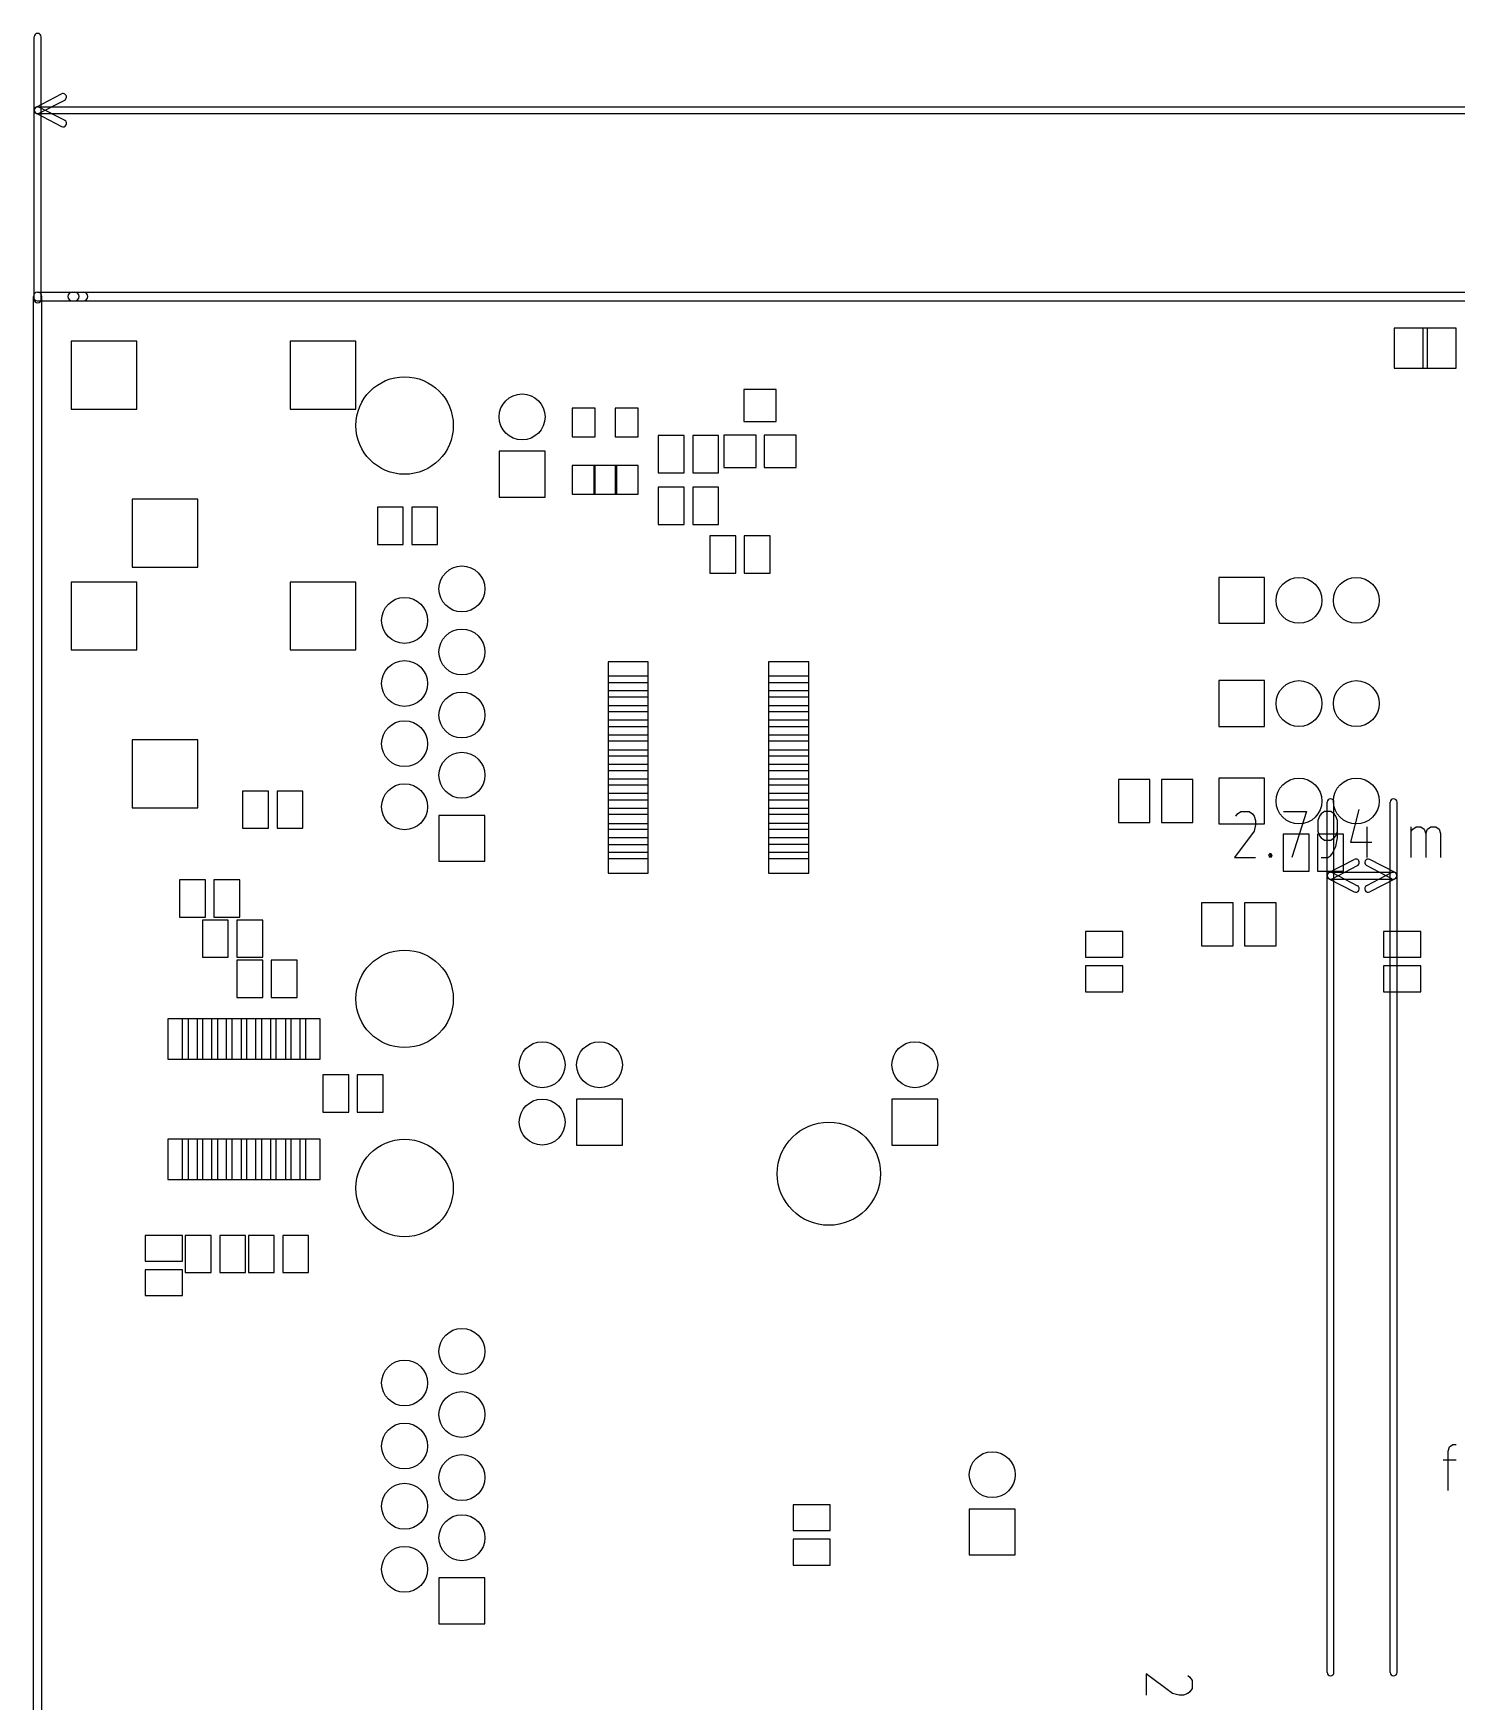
# Model space of a CAD drawing. Extents: x -29274 to 69862, y 24345 to 162744.
# Drawn here: x -8575 to 16250, y 53262 to 82360 of the extents above; entities that cross this region are included whole.
import ezdxf

# ---------------------------------------------------------------- set-up
doc = ezdxf.new("R2010")
doc.units = 0
doc.layers.add('BLACK', color=1, linetype='CONTINUOUS')

msp = doc.modelspace()

# ---------------------------------------------------------------- linework, layer by layer
at = {"layer": 'BLACK'}
for p, q in [((-8560, 77720), (-8560, 82300)), ((-8440, 77720), (-8440, 82300)), ((-8527, 81074), (-8085, 81303)), ((-8471, 80967), (-8029, 81196)), ((-8527, 80966), (-8085, 80737)), ((-8500, 81080), (61650, 81080)), ((-8500, 80960), (61650, 80960)), ((-8471, 81073), (-8029, 80844)), ((-8575, 26120), (-8575, 77770)), ((-8500, 77845), (-7700, 77845)), ((-8500, 77845), (-7850, 77845)), ((-8500, 77695), (-7700, 77695)), ((-8500, 77695), (-7850, 77695)), ((-8425, 26120), (-8425, 77770)), ((-7900, 77845), (61650, 77845)), ((-7900, 77695), (61650, 77695)), ((15740, 77220), (15160, 77220)), ((15160, 77220), (15160, 76520)), ((16240, 77220), (15660, 77220)), ((15660, 77220), (15660, 76520)), ((15740, 76520), (15740, 77220)), ((16240, 76520), (16240, 77220)), ((-6770, 76989), (-7914, 76989)), ((-7914, 76989), (-7914, 75805)), ((-6770, 75805), (-6770, 76989)), ((-2953, 76989), (-4097, 76989)), ((-4097, 76989), (-4097, 75805)), ((-2953, 75805), (-2953, 76989)), ((15160, 76520), (15740, 76520)), ((15660, 76520), (16240, 76520)), ((3820, 76150), (3820, 75590)), ((4380, 76150), (3820, 76150)), ((4380, 75590), (4380, 76150)), ((-7914, 75805), (-6770, 75805)), ((-4097, 75805), (-2953, 75805)), ((1225, 75820), (825, 75820)), ((825, 75820), (825, 75320)), ((1225, 75320), (1225, 75820)), ((1975, 75820), (1575, 75820)), ((1575, 75820), (1575, 75320)), ((1975, 75320), (1975, 75820)), ((3820, 75590), (4380, 75590)), ((825, 75320), (1225, 75320)), ((1575, 75320), (1975, 75320)), ((2325, 75345), (2325, 74695)), ((2775, 75345), (2325, 75345)), ((2775, 74695), (2775, 75345)), ((2925, 75345), (2925, 74695)), ((3375, 75345), (2925, 75345)), ((3375, 74695), (3375, 75345)), ((3470, 75350), (3470, 74790)), ((4030, 75350), (3470, 75350)), ((4030, 74790), (4030, 75350)), ((4170, 75350), (4170, 74790)), ((4730, 75350), (4170, 75350)), ((4730, 74790), (4730, 75350)), ((350, 75070), (-450, 75070)), ((-450, 75070), (-450, 74270)), ((350, 74270), (350, 75070)), ((1225, 74820), (825, 74820)), ((825, 74820), (825, 74320)), ((1600, 74820), (1200, 74820)), ((1200, 74820), (1200, 74320)), ((1225, 74320), (1225, 74820)), ((1975, 74820), (1575, 74820)), ((1575, 74820), (1575, 74320)), ((1600, 74320), (1600, 74820)), ((1975, 74320), (1975, 74820)), ((3470, 74790), (4030, 74790)), ((4170, 74790), (4730, 74790)), ((2325, 74695), (2775, 74695)), ((2925, 74695), (3375, 74695)), ((-5707, 74235), (-6851, 74235)), ((-6851, 74235), (-6851, 73051)), ((-5707, 73051), (-5707, 74235)), ((-450, 74270), (350, 74270)), ((825, 74320), (1225, 74320)), ((1200, 74320), (1600, 74320)), ((1575, 74320), (1975, 74320)), ((2775, 74445), (2325, 74445)), ((2325, 74445), (2325, 73795)), ((2775, 73795), (2775, 74445)), ((3375, 74445), (2925, 74445)), ((2925, 74445), (2925, 73795)), ((3375, 73795), (3375, 74445)), ((-2575, 74095), (-2575, 73445)), ((-2125, 74095), (-2575, 74095)), ((-2125, 73445), (-2125, 74095)), ((-1975, 74095), (-1975, 73445)), ((-1525, 74095), (-1975, 74095)), ((-1525, 73445), (-1525, 74095)), ((2325, 73795), (2775, 73795)), ((2925, 73795), (3375, 73795)), ((-2575, 73445), (-2125, 73445)), ((-1975, 73445), (-1525, 73445)), ((3225, 73595), (3225, 72945)), ((3675, 73595), (3225, 73595)), ((3675, 72945), (3675, 73595)), ((3825, 73595), (3825, 72945)), ((4275, 73595), (3825, 73595)), ((4275, 72945), (4275, 73595)), ((-6851, 73051), (-5707, 73051)), ((-6770, 72789), (-7914, 72789)), ((-7914, 72789), (-7914, 71605)), ((-6770, 71605), (-6770, 72789)), ((-2953, 72789), (-4097, 72789)), ((-4097, 72789), (-4097, 71605)), ((-2953, 71605), (-2953, 72789)), ((3225, 72945), (3675, 72945)), ((3825, 72945), (4275, 72945)), ((12100, 72870), (12100, 72070)), ((12900, 72870), (12100, 72870)), ((12900, 72070), (12900, 72870)), ((12100, 72070), (12900, 72070)), ((-7914, 71605), (-6770, 71605)), ((-4097, 71605), (-2953, 71605)), ((2150, 71400), (1450, 71400)), ((1450, 71400), (1450, 71040)), ((2150, 71040), (2150, 71400)), ((4950, 71400), (4250, 71400)), ((4250, 71400), (4250, 71040)), ((4950, 71040), (4950, 71400)), ((2150, 71150), (1450, 71150)), ((1450, 71150), (1450, 70790)), ((1450, 71040), (2150, 71040)), ((2150, 70790), (2150, 71150)), ((4950, 71150), (4250, 71150)), ((4250, 71150), (4250, 70790)), ((4250, 71040), (4950, 71040)), ((4950, 70790), (4950, 71150)), ((12100, 71070), (12100, 70270)), ((12900, 71070), (12100, 71070)), ((12900, 70270), (12900, 71070)), ((2150, 70890), (1450, 70890)), ((1450, 70890), (1450, 70530)), ((1450, 70790), (2150, 70790)), ((2150, 70530), (2150, 70890)), ((4950, 70890), (4250, 70890)), ((4250, 70890), (4250, 70530)), ((4250, 70790), (4950, 70790)), ((4950, 70530), (4950, 70890)), ((2150, 70630), (1450, 70630)), ((1450, 70630), (1450, 70270)), ((1450, 70530), (2150, 70530)), ((2150, 70270), (2150, 70630)), ((4950, 70630), (4250, 70630)), ((4250, 70630), (4250, 70270)), ((4250, 70530), (4950, 70530)), ((4950, 70270), (4950, 70630)), ((2150, 70380), (1450, 70380)), ((1450, 70380), (1450, 70020)), ((1450, 70270), (2150, 70270)), ((2150, 70020), (2150, 70380)), ((4950, 70380), (4250, 70380)), ((4250, 70380), (4250, 70020)), ((4250, 70270), (4950, 70270)), ((4950, 70020), (4950, 70380)), ((12100, 70270), (12900, 70270)), ((-5707, 70035), (-6851, 70035)), ((-6851, 70035), (-6851, 68851)), ((-5707, 68851), (-5707, 70035)), ((2150, 70120), (1450, 70120)), ((1450, 70120), (1450, 69760)), ((1450, 70020), (2150, 70020)), ((2150, 69860), (1450, 69860)), ((1450, 69860), (1450, 69500)), ((2150, 69760), (2150, 70120)), ((2150, 69500), (2150, 69860)), ((4950, 70120), (4250, 70120)), ((4250, 70120), (4250, 69760)), ((4250, 70020), (4950, 70020)), ((4950, 69860), (4250, 69860)), ((4250, 69860), (4250, 69500)), ((4950, 69760), (4950, 70120)), ((4950, 69500), (4950, 69860)), ((1450, 69760), (2150, 69760)), ((2150, 69610), (1450, 69610)), ((1450, 69610), (1450, 69250)), ((2150, 69250), (2150, 69610)), ((4250, 69760), (4950, 69760)), ((4950, 69610), (4250, 69610)), ((4250, 69610), (4250, 69250)), ((4950, 69250), (4950, 69610)), ((1450, 69500), (2150, 69500)), ((2150, 69350), (1450, 69350)), ((1450, 69350), (1450, 68990)), ((2150, 68990), (2150, 69350)), ((4250, 69500), (4950, 69500)), ((4950, 69350), (4250, 69350)), ((4250, 69350), (4250, 68990)), ((4950, 68990), (4950, 69350)), ((10350, 69345), (10350, 68595)), ((10900, 69345), (10350, 69345)), ((10900, 68595), (10900, 69345)), ((11100, 69345), (11100, 68595)), ((11650, 69345), (11100, 69345)), ((11650, 68595), (11650, 69345)), ((12100, 69370), (12100, 68570)), ((12900, 69370), (12100, 69370)), ((12900, 68570), (12900, 69370)), ((-4925, 69145), (-4925, 68495)), ((-4475, 69145), (-4925, 69145)), ((-4475, 68495), (-4475, 69145)), ((-4325, 69145), (-4325, 68495)), ((-3875, 69145), (-4325, 69145)), ((-3875, 68495), (-3875, 69145)), ((1450, 69250), (2150, 69250)), ((2150, 69100), (1450, 69100)), ((1450, 69100), (1450, 68740)), ((1450, 68990), (2150, 68990)), ((2150, 68740), (2150, 69100)), ((4250, 69250), (4950, 69250)), ((4950, 69100), (4250, 69100)), ((4250, 69100), (4250, 68740)), ((4250, 68990), (4950, 68990)), ((4950, 68740), (4950, 69100)), ((-6851, 68851), (-5707, 68851)), ((-700, 68720), (-1500, 68720)), ((-1500, 68720), (-1500, 67920)), ((-700, 67920), (-700, 68720)), ((2150, 68840), (1450, 68840)), ((1450, 68840), (1450, 68480)), ((1450, 68740), (2150, 68740)), ((2150, 68480), (2150, 68840)), ((4950, 68840), (4250, 68840)), ((4250, 68840), (4250, 68480)), ((4250, 68740), (4950, 68740)), ((4950, 68480), (4950, 68840)), ((12401, 68709), (12430, 68747)), ((12430, 68747), (12487, 68785)), ((12487, 68785), (12630, 68785)), ((12630, 68785), (12687, 68747)), ((12687, 68747), (12716, 68709)), ((12716, 68709), (12744, 68633)), ((13230, 68785), (13630, 68785)), ((13630, 68785), (13373, 67985)), ((13858, 68709), (13829, 68633)), ((13886, 68747), (13858, 68709)), ((13944, 68785), (13886, 68747)), ((14058, 68785), (13944, 68785)), ((13990, 53771), (13990, 68949)), ((14115, 68747), (14058, 68785)), ((14110, 53771), (14110, 68949)), ((14144, 68709), (14115, 68747)), ((14172, 68633), (14144, 68709)), ((14543, 68823), (14400, 68252)), ((15090, 53771), (15090, 68949)), ((15210, 53771), (15210, 68949)), ((-4925, 68495), (-4475, 68495)), ((-4325, 68495), (-3875, 68495)), ((2150, 68570), (1450, 68570)), ((1450, 68570), (1450, 68210)), ((1450, 68480), (2150, 68480)), ((2150, 68210), (2150, 68570)), ((4950, 68580), (4250, 68580)), ((4250, 68580), (4250, 68220)), ((4250, 68480), (4950, 68480)), ((4950, 68220), (4950, 68580)), ((10350, 68595), (10900, 68595)), ((11100, 68595), (11650, 68595)), ((12100, 68570), (12900, 68570)), ((12716, 68442), (12373, 67985)), ((12744, 68557), (12716, 68442)), ((12744, 68633), (12744, 68557)), ((13675, 68395), (13225, 68395)), ((13225, 68395), (13225, 67745)), ((13675, 67745), (13675, 68395)), ((14275, 68395), (13825, 68395)), ((13825, 68395), (13825, 67745)), ((13829, 68633), (13829, 68442)), ((13829, 68442), (13858, 68366)), ((14144, 68366), (14172, 68442)), ((14172, 68328), (14172, 68633)), ((14275, 67745), (14275, 68395)), ((14686, 68519), (14686, 67985)), ((15457, 67985), (15457, 68519)), ((15457, 68442), (15485, 68480)), ((15485, 68480), (15543, 68519)), ((15543, 68519), (15628, 68519)), ((15628, 68519), (15685, 68480)), ((15685, 68480), (15714, 68404)), ((15714, 68404), (15743, 68480)), ((15714, 68404), (15714, 67985)), ((15743, 68480), (15800, 68519)), ((15800, 68519), (15885, 68519)), ((15885, 68519), (15943, 68480)), ((15943, 68480), (15971, 68404)), ((15971, 68404), (15971, 67985)), ((2150, 68330), (1450, 68330)), ((1450, 68330), (1450, 67970)), ((1450, 68210), (2150, 68210)), ((2150, 67970), (2150, 68330)), ((4950, 68330), (4250, 68330)), ((4250, 68330), (4250, 67970)), ((4250, 68220), (4950, 68220)), ((4950, 67970), (4950, 68330)), ((13858, 68366), (13886, 68328)), ((13886, 68328), (13944, 68290)), ((13944, 68290), (14058, 68290)), ((14058, 68290), (14115, 68328)), ((14086, 68061), (14144, 68176)), ((14115, 68328), (14144, 68366)), ((14144, 68176), (14172, 68328)), ((14400, 68252), (14772, 68252)), ((-1500, 67920), (-700, 67920)), ((2150, 68070), (1450, 68070)), ((1450, 68070), (1450, 67710)), ((1450, 67970), (2150, 67970)), ((2150, 67710), (2150, 68070)), ((4950, 68070), (4250, 68070)), ((4250, 68070), (4250, 67710)), ((4250, 67970), (4950, 67970)), ((4950, 67710), (4950, 68070)), ((12373, 67985), (12744, 67985)), ((12972, 68023), (13001, 68061)), ((13001, 67985), (12972, 68023)), ((13001, 68061), (13029, 68023)), ((13001, 68061), (13001, 67985)), ((13029, 68023), (13001, 67985)), ((13886, 67985), (14001, 67985)), ((14001, 67985), (14058, 68023)), ((14022, 67723), (14464, 67952)), ((14058, 68023), (14086, 68061)), ((14078, 67616), (14520, 67845)), ((15121, 67616), (14679, 67846)), ((15177, 67722), (14735, 67952)), ((-5575, 67595), (-6025, 67595)), ((-6025, 67595), (-6025, 66945)), ((-5575, 66945), (-5575, 67595)), ((-4975, 67595), (-5425, 67595)), ((-5425, 67595), (-5425, 66945)), ((-4975, 66945), (-4975, 67595)), ((1450, 67710), (2150, 67710)), ((4250, 67710), (4950, 67710)), ((13225, 67745), (13675, 67745)), ((13825, 67745), (14275, 67745)), ((14022, 67615), (14464, 67386)), ((14050, 67729), (15150, 67729)), ((14050, 67609), (15150, 67609)), ((14078, 67722), (14520, 67493)), ((15121, 67722), (14679, 67492)), ((15177, 67616), (14735, 67386)), ((-6025, 66945), (-5575, 66945)), ((-5425, 66945), (-4975, 66945)), ((12350, 67195), (11800, 67195)), ((11800, 67195), (11800, 66445)), ((12350, 66445), (12350, 67195)), ((13100, 67195), (12550, 67195)), ((12550, 67195), (12550, 66445)), ((13100, 66445), (13100, 67195)), ((-5175, 66895), (-5625, 66895)), ((-5625, 66895), (-5625, 66245)), ((-5175, 66245), (-5175, 66895)), ((-4575, 66895), (-5025, 66895)), ((-5025, 66895), (-5025, 66245)), ((-4575, 66245), (-4575, 66895)), ((10425, 66695), (9775, 66695)), ((9775, 66695), (9775, 66245)), ((10425, 66245), (10425, 66695)), ((15625, 66695), (14975, 66695)), ((14975, 66695), (14975, 66245)), ((15625, 66245), (15625, 66695)), ((11800, 66445), (12350, 66445)), ((12550, 66445), (13100, 66445)), ((-5625, 66245), (-5175, 66245)), ((-5025, 66245), (-4575, 66245)), ((-5025, 66195), (-5025, 65545)), ((-4575, 66195), (-5025, 66195)), ((-4575, 65545), (-4575, 66195)), ((-4425, 66195), (-4425, 65545)), ((-3975, 66195), (-4425, 66195)), ((-3975, 65545), (-3975, 66195)), ((9775, 66245), (10425, 66245)), ((10425, 66095), (9775, 66095)), ((9775, 66095), (9775, 65645)), ((10425, 65645), (10425, 66095)), ((14975, 66245), (15625, 66245)), ((15625, 66095), (14975, 66095)), ((14975, 66095), (14975, 65645)), ((15625, 65645), (15625, 66095)), ((-5025, 65545), (-4575, 65545)), ((-4425, 65545), (-3975, 65545)), ((9775, 65645), (10425, 65645)), ((14975, 65645), (15625, 65645)), ((-5870, 65170), (-6230, 65170)), ((-6230, 65170), (-6230, 64470)), ((-5620, 65170), (-5980, 65170)), ((-5980, 65170), (-5980, 64470)), ((-5870, 64470), (-5870, 65170)), ((-5360, 65170), (-5720, 65170)), ((-5720, 65170), (-5720, 64470)), ((-5620, 64470), (-5620, 65170)), ((-5110, 65170), (-5470, 65170)), ((-5470, 65170), (-5470, 64470)), ((-5360, 64470), (-5360, 65170)), ((-4850, 65170), (-5210, 65170)), ((-5210, 65170), (-5210, 64470)), ((-5110, 64470), (-5110, 65170)), ((-4590, 65170), (-4950, 65170)), ((-4950, 65170), (-4950, 64470)), ((-4850, 64470), (-4850, 65170)), ((-4340, 65170), (-4700, 65170)), ((-4700, 65170), (-4700, 64470)), ((-4590, 64470), (-4590, 65170)), ((-4080, 65170), (-4440, 65170)), ((-4440, 65170), (-4440, 64470)), ((-4340, 64470), (-4340, 65170)), ((-3820, 65170), (-4180, 65170)), ((-4180, 65170), (-4180, 64470)), ((-4080, 64470), (-4080, 65170)), ((-3570, 65170), (-3930, 65170)), ((-3930, 65170), (-3930, 64470)), ((-3820, 64470), (-3820, 65170)), ((-3570, 64470), (-3570, 65170)), ((-6230, 64470), (-5870, 64470)), ((-5980, 64470), (-5620, 64470)), ((-5720, 64470), (-5360, 64470)), ((-5470, 64470), (-5110, 64470)), ((-5210, 64470), (-4850, 64470)), ((-4950, 64470), (-4590, 64470)), ((-4700, 64470), (-4340, 64470)), ((-4440, 64470), (-4080, 64470)), ((-4180, 64470), (-3820, 64470)), ((-3930, 64470), (-3570, 64470)), ((-3525, 64195), (-3525, 63545)), ((-3075, 64195), (-3525, 64195)), ((-3075, 63545), (-3075, 64195)), ((-2925, 64195), (-2925, 63545)), ((-2475, 64195), (-2925, 64195)), ((-2475, 63545), (-2475, 64195)), ((1700, 63770), (900, 63770)), ((900, 63770), (900, 62970)), ((1700, 62970), (1700, 63770)), ((7200, 63770), (6400, 63770)), ((6400, 63770), (6400, 62970)), ((7200, 62970), (7200, 63770)), ((-3525, 63545), (-3075, 63545)), ((-2925, 63545), (-2475, 63545)), ((-5870, 63070), (-6230, 63070)), ((-6230, 63070), (-6230, 62370)), ((-5620, 63070), (-5980, 63070)), ((-5980, 63070), (-5980, 62370)), ((-5870, 62370), (-5870, 63070)), ((-5360, 63070), (-5720, 63070)), ((-5720, 63070), (-5720, 62370)), ((-5620, 62370), (-5620, 63070)), ((-5110, 63070), (-5470, 63070)), ((-5470, 63070), (-5470, 62370)), ((-5360, 62370), (-5360, 63070)), ((-4850, 63070), (-5210, 63070)), ((-5210, 63070), (-5210, 62370)), ((-5110, 62370), (-5110, 63070)), ((-4590, 63070), (-4950, 63070)), ((-4950, 63070), (-4950, 62370)), ((-4850, 62370), (-4850, 63070)), ((-4340, 63070), (-4700, 63070)), ((-4700, 63070), (-4700, 62370)), ((-4590, 62370), (-4590, 63070)), ((-4080, 63070), (-4440, 63070)), ((-4440, 63070), (-4440, 62370)), ((-4340, 62370), (-4340, 63070)), ((-3820, 63070), (-4180, 63070)), ((-4180, 63070), (-4180, 62370)), ((-4080, 62370), (-4080, 63070)), ((-3570, 63070), (-3930, 63070)), ((-3930, 63070), (-3930, 62370)), ((-3820, 62370), (-3820, 63070)), ((-3570, 62370), (-3570, 63070)), ((900, 62970), (1700, 62970)), ((6400, 62970), (7200, 62970)), ((-6230, 62370), (-5870, 62370)), ((-5980, 62370), (-5620, 62370)), ((-5720, 62370), (-5360, 62370)), ((-5470, 62370), (-5110, 62370)), ((-5210, 62370), (-4850, 62370)), ((-4950, 62370), (-4590, 62370)), ((-4700, 62370), (-4340, 62370)), ((-4440, 62370), (-4080, 62370)), ((-4180, 62370), (-3820, 62370)), ((-3930, 62370), (-3570, 62370)), ((-5975, 61395), (-6625, 61395)), ((-6625, 61395), (-6625, 60945)), ((-5975, 60945), (-5975, 61395)), ((-5475, 61395), (-5925, 61395)), ((-5925, 61395), (-5925, 60745)), ((-5475, 60745), (-5475, 61395)), ((-4875, 61395), (-5325, 61395)), ((-5325, 61395), (-5325, 60745)), ((-4875, 60745), (-4875, 61395)), ((-4375, 61395), (-4825, 61395)), ((-4825, 61395), (-4825, 60745)), ((-4375, 60745), (-4375, 61395)), ((-3775, 61395), (-4225, 61395)), ((-4225, 61395), (-4225, 60745)), ((-3775, 60745), (-3775, 61395)), ((-6625, 60945), (-5975, 60945)), ((-5975, 60795), (-6625, 60795)), ((-6625, 60795), (-6625, 60345)), ((-5975, 60345), (-5975, 60795)), ((-5925, 60745), (-5475, 60745)), ((-5325, 60745), (-4875, 60745)), ((-4825, 60745), (-4375, 60745)), ((-4225, 60745), (-3775, 60745)), ((-6625, 60345), (-5975, 60345)), ((16100, 57632), (16128, 57708)), ((16100, 56946), (16100, 57632)), ((16128, 57708), (16186, 57746)), ((16186, 57746), (16243, 57746)), ((16014, 57480), (16243, 57480)), ((5325, 56695), (4675, 56695)), ((4675, 56695), (4675, 56245)), ((5325, 56245), (5325, 56695)), ((8550, 56620), (7750, 56620)), ((7750, 56620), (7750, 55820)), ((8550, 55820), (8550, 56620)), ((4675, 56245), (5325, 56245)), ((5325, 56095), (4675, 56095)), ((4675, 56095), (4675, 55645)), ((5325, 55645), (5325, 56095)), ((4675, 55645), (5325, 55645)), ((7750, 55820), (8550, 55820)), ((-700, 55420), (-1500, 55420)), ((-1500, 55420), (-1500, 54620)), ((-700, 54620), (-700, 55420)), ((-1500, 54620), (-700, 54620)), ((11294, 53404), (10837, 53747)), ((10837, 53747), (10837, 53376)), ((11561, 53719), (11599, 53690)), ((11599, 53690), (11637, 53633)), ((11637, 53633), (11637, 53490)), ((11409, 53376), (11294, 53404)), ((11485, 53376), (11409, 53376)), ((11561, 53404), (11485, 53376)), ((11599, 53433), (11561, 53404)), ((11637, 53490), (11599, 53433))]:
    msp.add_line(p, q, dxfattribs=at)
for centre, radius in [((-2100, 75520), 850), ((-50, 75670), 400), ((-1100, 72670), 400), ((13500, 72470), 400), ((14500, 72470), 400), ((-2100, 72120), 400), ((-1100, 71570), 400), ((-2100, 71020), 400), ((13500, 70670), 400), ((14500, 70670), 400), ((-1100, 70470), 400), ((-2100, 69970), 400), ((-1100, 69420), 400), ((-2100, 68870), 400), ((13500, 68970), 400), ((14500, 68970), 400), ((-2100, 65520), 850), ((300, 64370), 400), ((1300, 64370), 400), ((6800, 64370), 400), ((300, 63370), 400), ((5300, 62470), 900), ((-2100, 62220), 850), ((-1100, 59370), 400), ((-2100, 58820), 400), ((-1100, 58270), 400), ((-2100, 57720), 400), ((8150, 57220), 400), ((-1100, 57170), 400), ((-2100, 56670), 400), ((-1100, 56120), 400), ((-2100, 55570), 400)]:
    msp.add_circle(centre, radius, dxfattribs=at)
for centre, radius, start, end in [((-8500, 82300), 60, 360, 540), ((-8057, 81250), 60, 297, 477), ((-8500, 81020), 60, 90, 270), ((-8499, 81020), 60, 62, 242), ((-8499, 81020), 60, 117, 297), ((-8057, 80790), 60, 242, 422), ((-8500, 77770), 75, 90, 270), ((-8500, 77770), 75, 360, 540), ((-8500, 77770), 75, 90, 270), ((-8500, 77720), 60, 180, 360), ((-7900, 77770), 75, 90, 270), ((-7850, 77770), 75, 270, 450), ((-7700, 77770), 75, 270, 450), ((14050, 68949), 60, 360, 540), ((15150, 68949), 60, 360, 540), ((14492, 67899), 60, 297, 477), ((14707, 67899), 60, 422, 602), ((14050, 67669), 60, 90, 270), ((14050, 67669), 60, 62, 242), ((14050, 67669), 60, 117, 297), ((15149, 67669), 60, 242, 422), ((15149, 67669), 60, -62, 117), ((15150, 67669), 60, 270, 450), ((14492, 67439), 60, 242, 422), ((14707, 67439), 60, 117, 297), ((14050, 53771), 60, 180, 360), ((15150, 53771), 60, 180, 360)]:
    msp.add_arc(centre, radius, start, end, dxfattribs=at)

doc.saveas('drawing.dxf')
